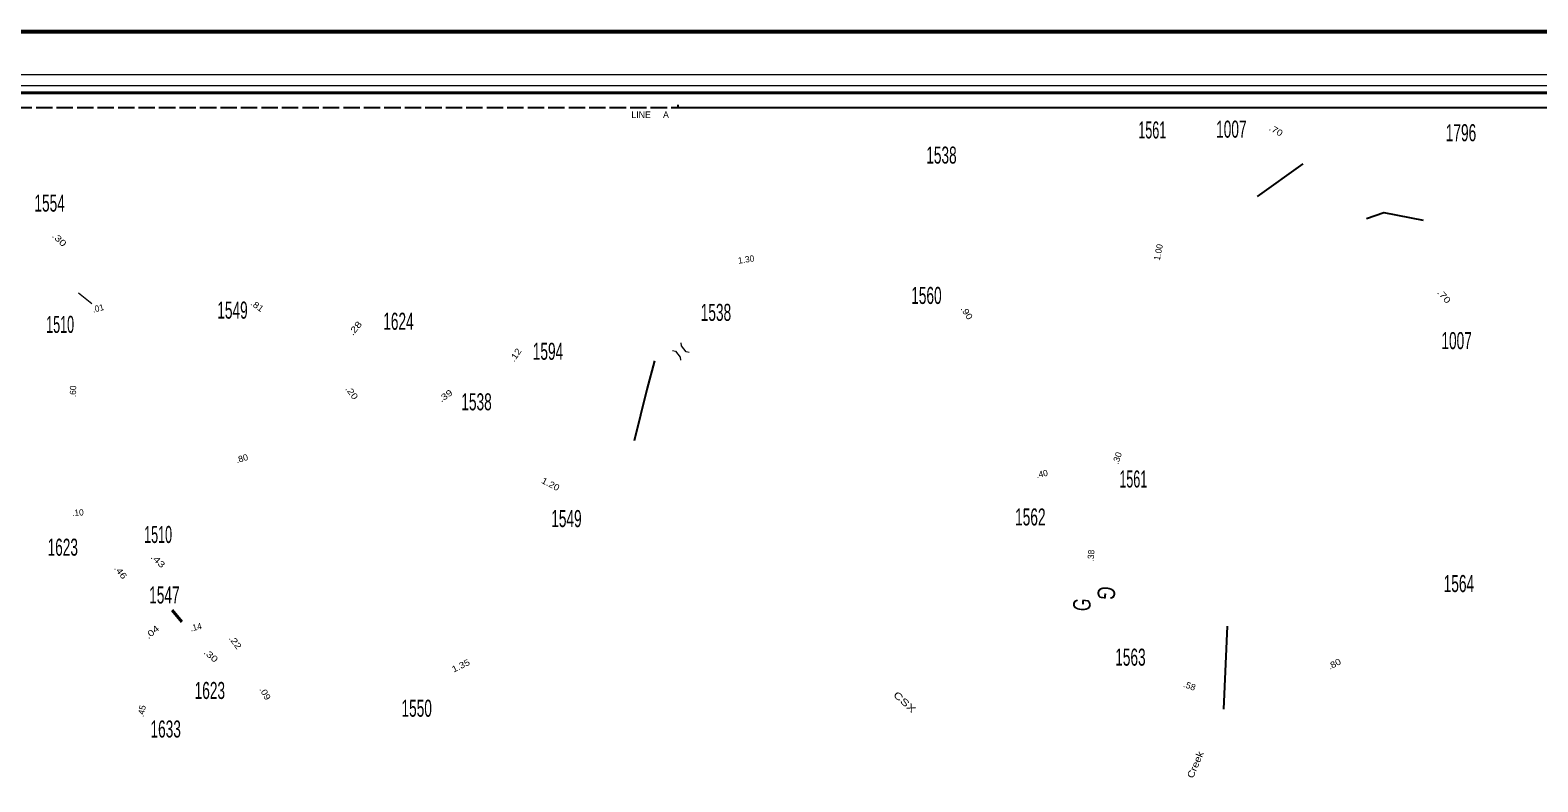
# Model space of a CAD drawing. Extents: x 291519 to 395883, y 157671 to 390095.
# Drawn here: x 337495 to 365095, y 258851 to 272604 of the extents above; entities that cross this region are included whole.
import ezdxf
from ezdxf.enums import TextEntityAlignment as Align

# ---------------------------------------------------------------- set-up
doc = ezdxf.new("R2010")
doc.units = 0
doc.header["$LTSCALE"] = 50
doc.linetypes.add('LONG_DASHED', pattern=[7.5, 6, -1.5])
for name, color, linetype, lineweight in [('1', 7, 'Continuous', 25), ('20', 7, 'Continuous', 40), ('23', 7, 'Continuous', 25), ('25', 7, 'LONG_DASHED', 25), ('31', 7, 'Continuous', 25), ('38', 7, 'Continuous', 40), ('40', 7, 'Continuous', 13), ('47', 7, 'Continuous', 13), ('50', 7, 'Continuous', 13), ('56', 7, 'Continuous', 40), ('63', 7, 'Continuous', 25)]:
    doc.layers.add(name, color=color, linetype=linetype, lineweight=lineweight)
doc.layers.add('57', color=7, linetype='Continuous')
doc.layers.add('7', color=7, linetype='Continuous')

msp = doc.modelspace()

# ---------------------------------------------------------------- linework, layer by layer
at = {"layer": '1', "lineweight": 13}
msp.add_lwpolyline([(395738.55, 216206.55), (299107.91, 216206.55), (299107.91, 272603.59), (395738.55, 272603.59)], close=True, dxfattribs=at)
at = {"layer": '20'}
for points in [[(299142.91, 272568.59), (395703.55, 272568.59), (395703.55, 216241.55), (299142.91, 216241.55)], [(302330.76, 271459.63), (394778.04, 271459.63), (394778.04, 217333.26), (302330.76, 217333.26)]]:
    msp.add_lwpolyline(points, close=True, dxfattribs=at)
at = {"layer": '20', "lineweight": 13}
msp.add_lwpolyline([(302021.57, 271785.09), (302021.57, 217023.98), (302200.12, 217202.66), (302200.12, 271590.26), (394908.65, 271590.26), (394908.65, 217202.66), (302200.12, 217202.66), (302021.57, 217023.98), (395087.23, 217023.98), (395087.23, 271785.09)], close=True, dxfattribs=at)
at = {"layer": '25'}
msp.add_line((302728.37, 271187.64), (349359.26, 271187.64), dxfattribs=at)
at = {"layer": '31'}
for p, q in [((360793.42, 270160.09), (359958.36, 269558.89)), ((359343.89, 260182.4), (359414.38, 261699.04))]:
    msp.add_line(p, q, dxfattribs=at)
for points in [[(361956.26, 269160.69), (362276.24, 269270), (362994.23, 269129.46)], [(348922.28, 266555.89), (348781.31, 266026.83), (348552.23, 265092.16)]]:
    msp.add_lwpolyline(points, dxfattribs=at)
at = {"layer": '38'}
msp.add_line((340093.37, 261993.35), (340270.99, 261778.06), dxfattribs=at)
at = {"layer": '40'}
msp.add_line((338622, 267599.33), (338377.9, 267791.17), dxfattribs=at)
at = {"layer": '50'}
for points in [[(349254.17, 266744.03), (349306.6, 266729.3), (349394.04, 266619.97), (349397.51, 266565.62)], [(349555.72, 266705.17), (349503.29, 266719.9), (349415.85, 266829.24), (349412.38, 266883.58)]]:
    msp.add_lwpolyline(points, dxfattribs=at)
at = {"layer": '63'}
msp.add_line((349359.26, 271187.64), (349359.26, 271237.58), dxfattribs=at)
msp.add_lwpolyline([(349359.26, 271187.64), (394349.2, 271187.64), (394349.2, 238604.45)], dxfattribs=at)

# ---------------------------------------------------------------- texts
at = {"layer": '23'}
for s, width, p in [('1561', 0.55, (358036.43, 270621.96)), ('1007', 0.6, (359483.45, 270636.33)), ('1796', 0.6, (363687.6, 270571.45)), ('1538', 0.6, (354177.14, 270162.24)), ('1554', 0.6, (337851.54, 269283.44)), ('1560', 0.6, (353901.96, 267594.11)), ('1549', 0.6, (341199.09, 267324.85)), ('1538', 0.6, (350049.01, 267284.42)), ('1510', 0.55, (338044.07, 267064.68)), ('1624', 0.6, (344236.77, 267121.89)), ('1007', 0.6, (363607.63, 266767.49)), ('1594', 0.6, (346974.58, 266572.16)), ('1538', 0.6, (345666.38, 265647.87)), ('1561', 0.55, (357688.92, 264235.23)), ('1562', 0.6, (355803.99, 263541.5)), ('1549', 0.6, (347312.2, 263511.27)), ('1623', 0.6, (338091.8, 262987.83)), ('1510', 0.55, (339837.6, 263220.77)), ('1564', 0.6, (363649.37, 262322.87)), ('1547', 0.6, (339952.18, 262113.94)), ('1563', 0.6, (357636.61, 260976.06)), ('1623', 0.6, (340784.23, 260366.66)), ('1550', 0.6, (344570.78, 260041.7)), ('1633', 0.6, (339976.12, 259661.67))]:
    msp.add_text(s, height=312, dxfattribs=dict(at, width=width)).set_placement(p, align=Align.CENTER)
at = {"layer": '40'}
for s, rotation, width, p in [('.70', 330.071, 1.2, (360273.17, 270718.05)), ('.30', 315.797, 1.35, (337989.98, 268730.87)), ('.70', 311.299, 1.3, (363334.2, 267694.47)), ('.81', 324.012, 1.15, (341618.68, 267512.79)), ('.90', 302.311, 1.2, (354592.34, 267399.45)), ('.28', 50.657, 1.3, (343489.27, 267112.76)), ('.12', 55.771, 1.2, (346426.14, 266628.95)), ('.20', 307.43, 1.25, (343336.3, 265934.76)), ('.39', 35.387, 1.25, (345131.8, 265867.97)), ('.80', 17.288, 1.05, (341389.02, 264711.03)), ('.30', 72.107, 1.05, (357449.22, 264755.67)), ('1.20', 332.719, 1.15, (346995.42, 264246.73)), ('.46', 307.737, 1.25, (339105.71, 262652.29)), ('.43', 316.184, 1.35, (339796.6, 262852.59)), ('.04', 40.798, 1.3, (339765.26, 261547.82)), ('.22', 306.547, 1.25, (341203.26, 261370.8)), ('.30', 319.437, 1.3, (340767.22, 261115.39)), ('1.35', 25.998, 1.15, (345402.98, 260924.29)), ('.80', 27.603, 1.15, (361396.49, 260956.87)), ('.09', 299.13, 1.15, (341746.91, 260439.5)), ('.58', 340.413, 1.05, (358699.38, 260553.25))]:
    msp.add_text(s, height=115, rotation=rotation, dxfattribs=dict(at, width=width)).set_placement(p, align=Align.CENTER)
for s, rotation, p in [('1.00', 78.62, (358203.31, 268530.25)), ('1.30', 8.599, (350610.37, 268351.86)), ('.01', 14.432, (338753.97, 267459.72)), ('.60', 89.104, (338336.28, 265994.37)), ('.40', 12.407, (356030.34, 264430.71)), ('.10', 3.528, (338371.98, 263719.8)), ('.38', 86.462, (356971.29, 262986.95)), ('.14', 12.772, (340541.89, 261625.84)), ('.45', 77.888, (339593.05, 260135.6))]:
    msp.add_text(s, height=115, rotation=rotation, dxfattribs=at).set_placement(p, align=Align.CENTER)
at = {"layer": '47', "width": 1.4}
msp.add_text('CSX', height=125, rotation=317.229, dxfattribs=at).set_placement((353460.64, 260264.59), align=Align.CENTER)
at = {"layer": '56'}
for rotation, width, p in [(263.223, 0.75, (357037.04, 262320.24)), (85.713, 0.7, (356907.07, 262079.71))]:
    msp.add_text('G', height=320, rotation=rotation, dxfattribs=dict(at, width=width)).set_placement(p, align=Align.CENTER)
at = {"layer": '57', "width": 1.15}
msp.add_text('Creek', height=125, rotation=67.03, dxfattribs=at).set_placement((358882.41, 259140.7), align=Align.CENTER)
at = {"layer": '7'}
msp.add_text('LINE     A', height=120, dxfattribs=at).set_placement((348844, 270996.39), align=Align.CENTER)

doc.saveas('drawing.dxf')
